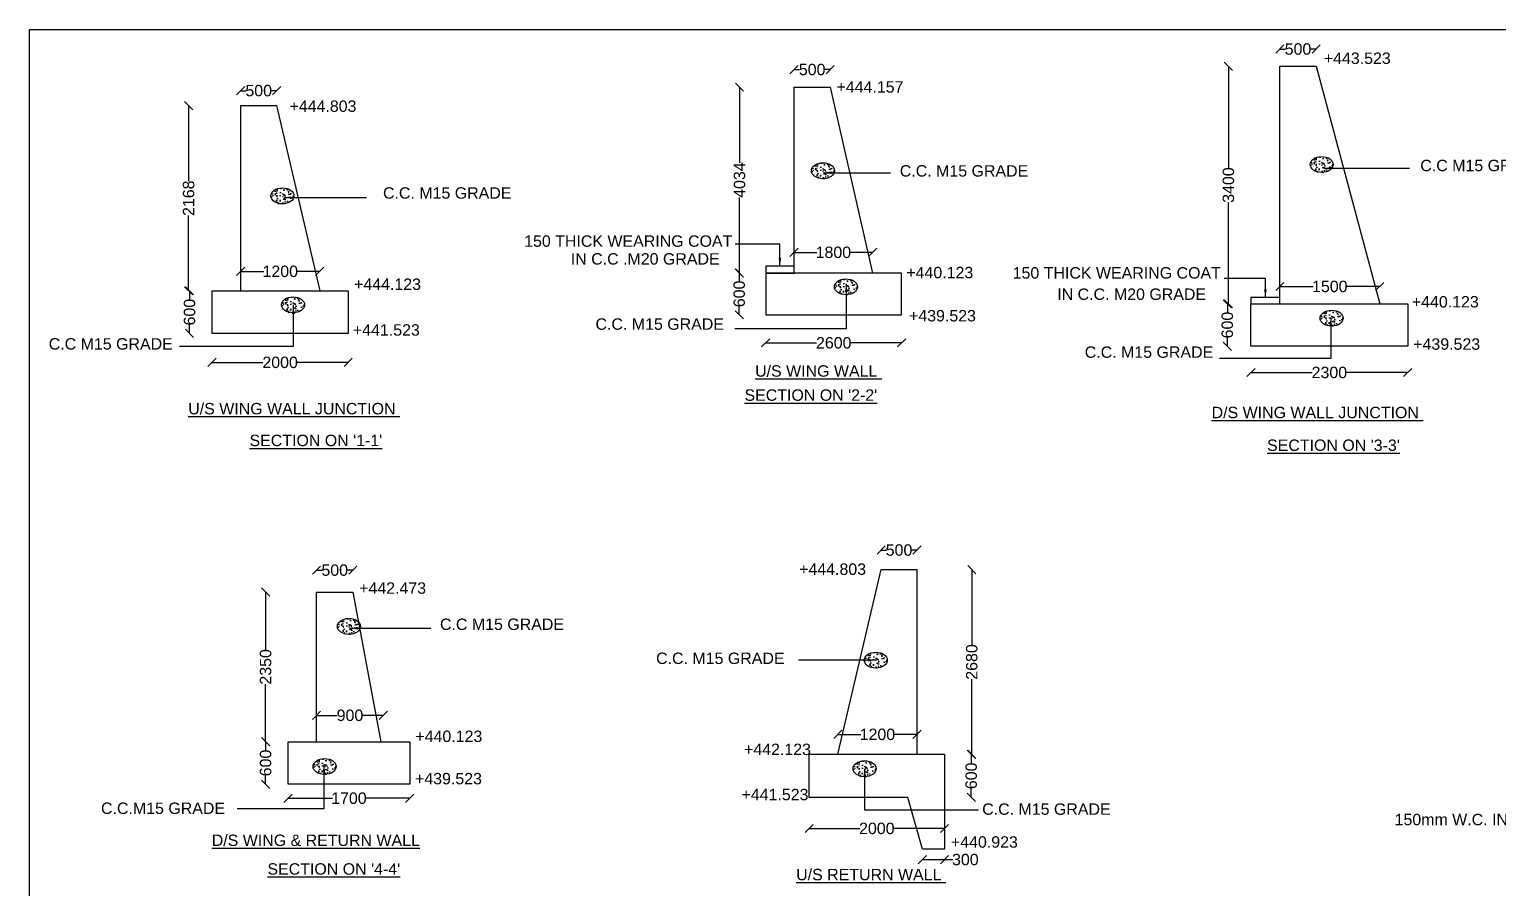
# Model space of a CAD drawing. Header units: millimetres. Extents: x 5732 to 11541, y 1165 to 4950.
# Drawn here: x 5732 to 8951, y 3069 to 4950 of the extents above; entities that cross this region are included whole.
import ezdxf

# ---------------------------------------------------------------- set-up
doc = ezdxf.new("R2010")
doc.units = ezdxf.units.MM
doc.header["$MEASUREMENT"] = 0
for name, color, linetype in [('DIMENSIONS', 7, 'Continuous'), ('DRAWING', 7, 'Continuous'), ('TEXT', 7, 'Continuous')]:
    doc.layers.add(name, color=color, linetype=linetype)
doc.styles.get("Standard").update_dxf_attribs({"font": 'arial.ttf', "height": 25})
doc.dimstyles.get("Standard").update_dxf_attribs({"dimtxt": 25, "dimasz": 18, "dimexe": 0.18, "dimexo": 0.0625, "dimgap": 0.09, "dimtad": 0, "dimdec": 0, "dimzin": 0, "dimdsep": 46, "dimtxsty": 'Standard', "dimblk": 'OBLIQUE', "dimcen": 0.09, "dimse1": 1, "dimse2": 1, "dimadec": 0, "dimazin": 0, "dimtfac": 1, "dimtdec": 0, "dimtofl": 0, "dimtmove": 0, "dimatfit": 3, "dimfxl": 1, "dimtolj": 1, "dimtzin": 0, "dimarcsym": 0})

# ---------------------------------------------------------------- blocks, each defined once
blk = doc.blocks.new('_Oblique')
at = {"color": 0, "linetype": 'ByBlock', "lineweight": -2}
blk.add_line((-0.5, -0.5), (0.5, 0.5), dxfattribs=at)
blk = doc.blocks.new('*D4')
at = {"layer": 'Defpoints', "color": 0}
for p in [(6273.9, 4816), (6195.3, 4783.3), (6273.9, 4783.3)]:
    blk.add_point(p, dxfattribs=at)
at = {"layer": 'DIMENSIONS', "color": 0, "lineweight": -2}
for p, q in [((6195.3, 4816), (6206.9, 4816)), ((6273.9, 4816), (6262.3, 4816))]:
    blk.add_line(p, q, dxfattribs=at)
at = {"layer": 'DIMENSIONS', "color": 0, "lineweight": -2, "xscale": 18, "yscale": 18, "zscale": 18, "rotation": 180}
blk.add_blockref('_Oblique', (6195.3, 4816), dxfattribs=at)
at = {"layer": 'DIMENSIONS', "color": 0, "lineweight": -2, "xscale": 18, "yscale": 18, "zscale": 18}
blk.add_blockref('_Oblique', (6273.9, 4816), dxfattribs=at)
at = {"layer": 'DIMENSIONS', "color": 0, "insert": (6234.6, 4816), "char_height": 25, "attachment_point": 5}
blk.add_mtext('\\A1;500', dxfattribs=at)
blk = doc.blocks.new('*D5')
at = {"layer": 'Defpoints', "color": 0}
for p in [(6195.3, 4783.3), (6081.1, 4377.7), (6195.3, 4377.7)]:
    blk.add_point(p, dxfattribs=at)
at = {"layer": 'DIMENSIONS', "color": 0, "lineweight": -2}
for p, q in [((6081.1, 4783.3), (6081.1, 4618.1)), ((6081.1, 4377.7), (6081.1, 4542.8))]:
    blk.add_line(p, q, dxfattribs=at)
at = {"layer": 'DIMENSIONS', "color": 0, "lineweight": -2, "xscale": 18, "yscale": 18, "zscale": 18}
for p, rotation in [((6081.1, 4783.3), 90), ((6081.1, 4377.7), 270)]:
    blk.add_blockref('_Oblique', p, dxfattribs=dict(at, rotation=rotation))
at = {"layer": 'DIMENSIONS', "color": 0, "insert": (6081.1, 4580.5), "char_height": 25, "attachment_point": 5, "rotation": 90}
blk.add_mtext('\\A1;2168', dxfattribs=at)
blk = doc.blocks.new('*D6')
at = {"layer": 'Defpoints', "color": 0}
for p in [(6195.3, 4377.7), (6083.1, 4284.5), (6195.3, 4284.5)]:
    blk.add_point(p, dxfattribs=at)
at = {"layer": 'DIMENSIONS', "color": 0, "lineweight": -2}
for p, q in [((6083.1, 4377.7), (6083.1, 4358.8)), ((6083.1, 4284.5), (6083.1, 4303.4))]:
    blk.add_line(p, q, dxfattribs=at)
at = {"layer": 'DIMENSIONS', "color": 0, "lineweight": -2, "xscale": 18, "yscale": 18, "zscale": 18}
for p, rotation in [((6083.1, 4377.7), 90), ((6083.1, 4284.5), 270)]:
    blk.add_blockref('_Oblique', p, dxfattribs=dict(at, rotation=rotation))
at = {"layer": 'DIMENSIONS', "color": 0, "insert": (6083.1, 4331.1), "char_height": 25, "attachment_point": 5, "rotation": 90}
blk.add_mtext('\\A1;600', dxfattribs=at)
blk = doc.blocks.new('*D7')
at = {"layer": 'Defpoints', "color": 0}
for p in [(6368.2, 4420.3), (6195.3, 4377.7), (6368.2, 4377.7)]:
    blk.add_point(p, dxfattribs=at)
at = {"layer": 'DIMENSIONS', "color": 0, "lineweight": -2}
for p, q in [((6195.3, 4420.3), (6245.6, 4420.3)), ((6368.2, 4420.3), (6318, 4420.3))]:
    blk.add_line(p, q, dxfattribs=at)
at = {"layer": 'DIMENSIONS', "color": 0, "lineweight": -2, "xscale": 18, "yscale": 18, "zscale": 18, "rotation": 180}
blk.add_blockref('_Oblique', (6195.3, 4420.3), dxfattribs=at)
at = {"layer": 'DIMENSIONS', "color": 0, "lineweight": -2, "xscale": 18, "yscale": 18, "zscale": 18}
blk.add_blockref('_Oblique', (6368.2, 4420.3), dxfattribs=at)
at = {"layer": 'DIMENSIONS', "color": 0, "insert": (6281.8, 4420.3), "char_height": 25, "attachment_point": 5}
blk.add_mtext('\\A1;1200', dxfattribs=at)
blk = doc.blocks.new('*D8')
at = {"layer": 'Defpoints', "color": 0}
for p in [(6132.5, 4284.5), (6430.5, 4284.5), (6430.5, 4221)]:
    blk.add_point(p, dxfattribs=at)
at = {"layer": 'DIMENSIONS', "color": 0, "lineweight": -2}
for p, q in [((6132.5, 4221), (6243.9, 4221)), ((6430.5, 4221), (6319.1, 4221))]:
    blk.add_line(p, q, dxfattribs=at)
at = {"layer": 'DIMENSIONS', "color": 0, "lineweight": -2, "xscale": 18, "yscale": 18, "zscale": 18, "rotation": 180}
blk.add_blockref('_Oblique', (6132.5, 4221), dxfattribs=at)
at = {"layer": 'DIMENSIONS', "color": 0, "lineweight": -2, "xscale": 18, "yscale": 18, "zscale": 18}
blk.add_blockref('_Oblique', (6430.5, 4221), dxfattribs=at)
at = {"layer": 'DIMENSIONS', "color": 0, "insert": (6281.5, 4221), "char_height": 25, "attachment_point": 5}
blk.add_mtext('\\A1;2000', dxfattribs=at)
blk = doc.blocks.new('*D9')
at = {"layer": 'Defpoints', "color": 0}
for p in [(7486.5, 4862.2), (7407.4, 4823.7), (7486.5, 4823.7)]:
    blk.add_point(p, dxfattribs=at)
at = {"layer": 'DIMENSIONS', "color": 0, "lineweight": -2}
for p, q in [((7407.4, 4862.2), (7419.3, 4862.2)), ((7486.5, 4862.2), (7474.6, 4862.2))]:
    blk.add_line(p, q, dxfattribs=at)
at = {"layer": 'DIMENSIONS', "color": 0, "lineweight": -2, "xscale": 18, "yscale": 18, "zscale": 18, "rotation": 180}
blk.add_blockref('_Oblique', (7407.4, 4862.2), dxfattribs=at)
at = {"layer": 'DIMENSIONS', "color": 0, "lineweight": -2, "xscale": 18, "yscale": 18, "zscale": 18}
blk.add_blockref('_Oblique', (7486.5, 4862.2), dxfattribs=at)
at = {"layer": 'DIMENSIONS', "color": 0, "insert": (7447, 4862.2), "char_height": 25, "attachment_point": 5}
blk.add_mtext('\\A1;500', dxfattribs=at)
blk = doc.blocks.new('*D10')
at = {"layer": 'Defpoints', "color": 0}
for p in [(7579.4, 4461.9), (7407.4, 4416.7), (7579.4, 4416.7)]:
    blk.add_point(p, dxfattribs=at)
at = {"layer": 'DIMENSIONS', "color": 0, "lineweight": -2}
for p, q in [((7407.4, 4461.9), (7457.2, 4461.9)), ((7579.4, 4461.9), (7529.6, 4461.9))]:
    blk.add_line(p, q, dxfattribs=at)
at = {"layer": 'DIMENSIONS', "color": 0, "lineweight": -2, "xscale": 18, "yscale": 18, "zscale": 18, "rotation": 180}
blk.add_blockref('_Oblique', (7407.4, 4461.9), dxfattribs=at)
at = {"layer": 'DIMENSIONS', "color": 0, "lineweight": -2, "xscale": 18, "yscale": 18, "zscale": 18}
blk.add_blockref('_Oblique', (7579.4, 4461.9), dxfattribs=at)
at = {"layer": 'DIMENSIONS', "color": 0, "insert": (7493.4, 4461.9), "char_height": 25, "attachment_point": 5}
blk.add_mtext('\\A1;1800', dxfattribs=at)
blk = doc.blocks.new('*D11')
at = {"layer": 'Defpoints', "color": 0}
for p in [(7345.3, 4325.3), (7643, 4325.3), (7643, 4263.8)]:
    blk.add_point(p, dxfattribs=at)
at = {"layer": 'DIMENSIONS', "color": 0, "lineweight": -2}
for p, q in [((7345.3, 4263.8), (7456.6, 4263.8)), ((7643, 4263.8), (7531.8, 4263.8))]:
    blk.add_line(p, q, dxfattribs=at)
at = {"layer": 'DIMENSIONS', "color": 0, "lineweight": -2, "xscale": 18, "yscale": 18, "zscale": 18, "rotation": 180}
blk.add_blockref('_Oblique', (7345.3, 4263.8), dxfattribs=at)
at = {"layer": 'DIMENSIONS', "color": 0, "lineweight": -2, "xscale": 18, "yscale": 18, "zscale": 18}
blk.add_blockref('_Oblique', (7643, 4263.8), dxfattribs=at)
at = {"layer": 'DIMENSIONS', "color": 0, "insert": (7494.2, 4263.8), "char_height": 25, "attachment_point": 5}
blk.add_mtext('\\A1;2600', dxfattribs=at)
blk = doc.blocks.new('*D12')
at = {"layer": 'Defpoints', "color": 0}
for p in [(7345.3, 4416.7), (7287.2, 4325.3), (7345.3, 4325.3)]:
    blk.add_point(p, dxfattribs=at)
at = {"layer": 'DIMENSIONS', "color": 0, "lineweight": -2}
for p, q in [((7287.2, 4416.7), (7287.2, 4398.7)), ((7287.2, 4325.3), (7287.2, 4343.3))]:
    blk.add_line(p, q, dxfattribs=at)
at = {"layer": 'DIMENSIONS', "color": 0, "lineweight": -2, "xscale": 18, "yscale": 18, "zscale": 18}
for p, rotation in [((7287.2, 4416.7), 90), ((7287.2, 4325.3), 270)]:
    blk.add_blockref('_Oblique', p, dxfattribs=dict(at, rotation=rotation))
at = {"layer": 'DIMENSIONS', "color": 0, "insert": (7287.2, 4371), "char_height": 25, "attachment_point": 5, "rotation": 90}
blk.add_mtext('\\A1;600', dxfattribs=at)
blk = doc.blocks.new('*D13')
at = {"layer": 'Defpoints', "color": 0}
for p in [(7287.9, 4823.7), (7407.4, 4823.7), (7407.4, 4416.7)]:
    blk.add_point(p, dxfattribs=at)
at = {"layer": 'DIMENSIONS', "color": 0, "lineweight": -2}
for p, q in [((7287.9, 4823.7), (7287.9, 4658.1)), ((7287.9, 4416.7), (7287.9, 4582.3))]:
    blk.add_line(p, q, dxfattribs=at)
at = {"layer": 'DIMENSIONS', "color": 0, "lineweight": -2, "xscale": 18, "yscale": 18, "zscale": 18}
for p, rotation in [((7287.9, 4823.7), 90), ((7287.9, 4416.7), 270)]:
    blk.add_blockref('_Oblique', p, dxfattribs=dict(at, rotation=rotation))
at = {"layer": 'DIMENSIONS', "color": 0, "insert": (7287.9, 4620.2), "char_height": 25, "attachment_point": 5, "rotation": 90}
blk.add_mtext('\\A1;4034', dxfattribs=at)
blk = doc.blocks.new('*D14')
at = {"layer": 'Defpoints', "color": 0}
for p in [(8551, 4907.1), (8471.4, 4869.4), (8551, 4869.4)]:
    blk.add_point(p, dxfattribs=at)
at = {"layer": 'DIMENSIONS', "color": 0, "lineweight": -2}
for p, q in [((8471.4, 4907.1), (8483.5, 4907.1)), ((8551, 4907.1), (8538.9, 4907.1))]:
    blk.add_line(p, q, dxfattribs=at)
at = {"layer": 'DIMENSIONS', "color": 0, "lineweight": -2, "xscale": 18, "yscale": 18, "zscale": 18, "rotation": 180}
blk.add_blockref('_Oblique', (8471.4, 4907.1), dxfattribs=at)
at = {"layer": 'DIMENSIONS', "color": 0, "lineweight": -2, "xscale": 18, "yscale": 18, "zscale": 18}
blk.add_blockref('_Oblique', (8551, 4907.1), dxfattribs=at)
at = {"layer": 'DIMENSIONS', "color": 0, "insert": (8511.2, 4907.1), "char_height": 25, "attachment_point": 5}
blk.add_mtext('\\A1;500', dxfattribs=at)
blk = doc.blocks.new('*D15')
at = {"layer": 'Defpoints', "color": 0}
for p in [(8471.4, 4869.4), (8358.8, 4349.2), (8471.4, 4349.2)]:
    blk.add_point(p, dxfattribs=at)
at = {"layer": 'DIMENSIONS', "color": 0, "lineweight": -2}
for p, q in [((8358.8, 4869.4), (8358.8, 4646.7)), ((8358.8, 4349.2), (8358.8, 4572))]:
    blk.add_line(p, q, dxfattribs=at)
at = {"layer": 'DIMENSIONS', "color": 0, "lineweight": -2, "xscale": 18, "yscale": 18, "zscale": 18}
for p, rotation in [((8358.8, 4869.4), 90), ((8358.8, 4349.2), 270)]:
    blk.add_blockref('_Oblique', p, dxfattribs=dict(at, rotation=rotation))
at = {"layer": 'DIMENSIONS', "color": 0, "insert": (8358.8, 4609.3), "char_height": 25, "attachment_point": 5, "rotation": 90}
blk.add_mtext('\\A1;3400', dxfattribs=at)
blk = doc.blocks.new('*D16')
at = {"layer": 'Defpoints', "color": 0}
for p in [(8471.4, 4349.2), (8356.4, 4256.3), (8471.4, 4256.3)]:
    blk.add_point(p, dxfattribs=at)
at = {"layer": 'DIMENSIONS', "color": 0, "lineweight": -2}
for p, q in [((8356.4, 4349.2), (8356.4, 4330.5)), ((8356.4, 4256.3), (8356.4, 4275.1))]:
    blk.add_line(p, q, dxfattribs=at)
at = {"layer": 'DIMENSIONS', "color": 0, "lineweight": -2, "xscale": 18, "yscale": 18, "zscale": 18}
for p, rotation in [((8356.4, 4349.2), 90), ((8356.4, 4256.3), 270)]:
    blk.add_blockref('_Oblique', p, dxfattribs=dict(at, rotation=rotation))
at = {"layer": 'DIMENSIONS', "color": 0, "insert": (8356.4, 4302.8), "char_height": 25, "attachment_point": 5, "rotation": 90}
blk.add_mtext('\\A1;600', dxfattribs=at)
blk = doc.blocks.new('*D17')
at = {"layer": 'Defpoints', "color": 0}
for p in [(8408.2, 4256.3), (8751.5, 4256.3), (8751.5, 4198.9)]:
    blk.add_point(p, dxfattribs=at)
at = {"layer": 'DIMENSIONS', "color": 0, "lineweight": -2}
for p, q in [((8408.2, 4198.9), (8542.3, 4198.9)), ((8751.5, 4198.9), (8617.4, 4198.9))]:
    blk.add_line(p, q, dxfattribs=at)
at = {"layer": 'DIMENSIONS', "color": 0, "lineweight": -2, "xscale": 18, "yscale": 18, "zscale": 18, "rotation": 180}
blk.add_blockref('_Oblique', (8408.2, 4198.9), dxfattribs=at)
at = {"layer": 'DIMENSIONS', "color": 0, "lineweight": -2, "xscale": 18, "yscale": 18, "zscale": 18}
blk.add_blockref('_Oblique', (8751.5, 4198.9), dxfattribs=at)
at = {"layer": 'DIMENSIONS', "color": 0, "insert": (8579.9, 4198.9), "char_height": 25, "attachment_point": 5}
blk.add_mtext('\\A1;2300', dxfattribs=at)
blk = doc.blocks.new('*D18')
at = {"layer": 'Defpoints', "color": 0}
for p in [(8690.1, 4387.3), (8471.4, 4349.2), (8690.1, 4349.2)]:
    blk.add_point(p, dxfattribs=at)
at = {"layer": 'DIMENSIONS', "color": 0, "lineweight": -2}
for p, q in [((8471.4, 4387.3), (8544.6, 4387.3)), ((8690.1, 4387.3), (8617, 4387.3))]:
    blk.add_line(p, q, dxfattribs=at)
at = {"layer": 'DIMENSIONS', "color": 0, "lineweight": -2, "xscale": 18, "yscale": 18, "zscale": 18, "rotation": 180}
blk.add_blockref('_Oblique', (8471.4, 4387.3), dxfattribs=at)
at = {"layer": 'DIMENSIONS', "color": 0, "lineweight": -2, "xscale": 18, "yscale": 18, "zscale": 18}
blk.add_blockref('_Oblique', (8690.1, 4387.3), dxfattribs=at)
at = {"layer": 'DIMENSIONS', "color": 0, "insert": (8580.8, 4387.3), "char_height": 25, "attachment_point": 5}
blk.add_mtext('\\A1;1500', dxfattribs=at)
blk = doc.blocks.new('*D41')
at = {"layer": 'Defpoints', "color": 0}
for p in [(6440.9, 3766.1), (6361.3, 3718.3), (6440.9, 3718.3)]:
    blk.add_point(p, dxfattribs=at)
at = {"layer": 'DIMENSIONS', "color": 0, "lineweight": -2}
for p, q in [((6361.3, 3766.1), (6373.4, 3766.1)), ((6440.9, 3766.1), (6428.7, 3766.1))]:
    blk.add_line(p, q, dxfattribs=at)
at = {"layer": 'DIMENSIONS', "color": 0, "lineweight": -2, "xscale": 18, "yscale": 18, "zscale": 18, "rotation": 180}
blk.add_blockref('_Oblique', (6361.3, 3766.1), dxfattribs=at)
at = {"layer": 'DIMENSIONS', "color": 0, "lineweight": -2, "xscale": 18, "yscale": 18, "zscale": 18}
blk.add_blockref('_Oblique', (6440.9, 3766.1), dxfattribs=at)
at = {"layer": 'DIMENSIONS', "color": 0, "insert": (6401.1, 3766.1), "char_height": 25, "attachment_point": 5}
blk.add_mtext('\\A1;500', dxfattribs=at)
blk = doc.blocks.new('*D42')
at = {"layer": 'Defpoints', "color": 0}
for p in [(6507.7, 3448.2), (6361.3, 3439.8), (6507.7, 3439.8)]:
    blk.add_point(p, dxfattribs=at)
at = {"layer": 'DIMENSIONS', "color": 0, "lineweight": -2}
for p, q in [((6361.3, 3448.2), (6406.8, 3448.2)), ((6507.7, 3448.2), (6462.2, 3448.2))]:
    blk.add_line(p, q, dxfattribs=at)
at = {"layer": 'DIMENSIONS', "color": 0, "lineweight": -2, "xscale": 18, "yscale": 18, "zscale": 18, "rotation": 180}
blk.add_blockref('_Oblique', (6361.3, 3448.2), dxfattribs=at)
at = {"layer": 'DIMENSIONS', "color": 0, "lineweight": -2, "xscale": 18, "yscale": 18, "zscale": 18}
blk.add_blockref('_Oblique', (6507.7, 3448.2), dxfattribs=at)
at = {"layer": 'DIMENSIONS', "color": 0, "insert": (6434.5, 3448.2), "char_height": 25, "attachment_point": 5}
blk.add_mtext('\\A1;900', dxfattribs=at)
blk = doc.blocks.new('*D43')
at = {"layer": 'Defpoints', "color": 0}
for p in [(6299, 3297.4), (6565.4, 3297.4), (6565.4, 3266.8)]:
    blk.add_point(p, dxfattribs=at)
at = {"layer": 'DIMENSIONS', "color": 0, "lineweight": -2}
for p, q in [((6299, 3266.8), (6396, 3266.8)), ((6565.4, 3266.8), (6468.4, 3266.8))]:
    blk.add_line(p, q, dxfattribs=at)
at = {"layer": 'DIMENSIONS', "color": 0, "lineweight": -2, "xscale": 18, "yscale": 18, "zscale": 18, "rotation": 180}
blk.add_blockref('_Oblique', (6299, 3266.8), dxfattribs=at)
at = {"layer": 'DIMENSIONS', "color": 0, "lineweight": -2, "xscale": 18, "yscale": 18, "zscale": 18}
blk.add_blockref('_Oblique', (6565.4, 3266.8), dxfattribs=at)
at = {"layer": 'DIMENSIONS', "color": 0, "insert": (6432.2, 3266.8), "char_height": 25, "attachment_point": 5}
blk.add_mtext('\\A1;1700', dxfattribs=at)
blk = doc.blocks.new('*D44')
at = {"layer": 'Defpoints', "color": 0}
for p in [(6249.8, 3718.3), (6371.6, 3718.3), (6361.3, 3390.5)]:
    blk.add_point(p, dxfattribs=at)
at = {"layer": 'DIMENSIONS', "color": 0, "lineweight": -2}
for p, q in [((6249.8, 3718.3), (6249.8, 3592)), ((6249.8, 3390.5), (6249.8, 3516.8))]:
    blk.add_line(p, q, dxfattribs=at)
at = {"layer": 'DIMENSIONS', "color": 0, "lineweight": -2, "xscale": 18, "yscale": 18, "zscale": 18}
for p, rotation in [((6249.8, 3718.3), 90), ((6249.8, 3390.5), 270)]:
    blk.add_blockref('_Oblique', p, dxfattribs=dict(at, rotation=rotation))
at = {"layer": 'DIMENSIONS', "color": 0, "insert": (6249.8, 3554.4), "char_height": 25, "attachment_point": 5, "rotation": 90}
blk.add_mtext('\\A1;2350', dxfattribs=at)
blk = doc.blocks.new('*D45')
at = {"layer": 'Defpoints', "color": 0}
for p in [(6361.3, 3390.5), (6249.8, 3297.4), (6361.3, 3297.4)]:
    blk.add_point(p, dxfattribs=at)
at = {"layer": 'DIMENSIONS', "color": 0, "lineweight": -2}
for p, q in [((6249.8, 3390.5), (6249.8, 3371.7)), ((6249.8, 3297.4), (6249.8, 3316.2))]:
    blk.add_line(p, q, dxfattribs=at)
at = {"layer": 'DIMENSIONS', "color": 0, "lineweight": -2, "xscale": 18, "yscale": 18, "zscale": 18}
for p, rotation in [((6249.8, 3390.5), 90), ((6249.8, 3297.4), 270)]:
    blk.add_blockref('_Oblique', p, dxfattribs=dict(at, rotation=rotation))
at = {"layer": 'DIMENSIONS', "color": 0, "insert": (6249.8, 3343.9), "char_height": 25, "attachment_point": 5, "rotation": 90}
blk.add_mtext('\\A1;600', dxfattribs=at)
blk = doc.blocks.new('*D46')
at = {"layer": 'Defpoints', "color": 0}
for p in [(7676.4, 3810.1), (7598, 3767.3), (7676.4, 3767.3)]:
    blk.add_point(p, dxfattribs=at)
at = {"layer": 'DIMENSIONS', "color": 0, "lineweight": -2}
for p, q in [((7598, 3810.1), (7609.5, 3810.1)), ((7676.4, 3810.1), (7664.9, 3810.1))]:
    blk.add_line(p, q, dxfattribs=at)
at = {"layer": 'DIMENSIONS', "color": 0, "lineweight": -2, "xscale": 18, "yscale": 18, "zscale": 18, "rotation": 180}
blk.add_blockref('_Oblique', (7598, 3810.1), dxfattribs=at)
at = {"layer": 'DIMENSIONS', "color": 0, "lineweight": -2, "xscale": 18, "yscale": 18, "zscale": 18}
blk.add_blockref('_Oblique', (7676.4, 3810.1), dxfattribs=at)
at = {"layer": 'DIMENSIONS', "color": 0, "insert": (7637.2, 3810.1), "char_height": 25, "attachment_point": 5}
blk.add_mtext('\\A1;500', dxfattribs=at)
blk = doc.blocks.new('*D47')
at = {"layer": 'Defpoints', "color": 0}
for p in [(7673.3, 3767.3), (7676.4, 3363), (7796.6, 3363)]:
    blk.add_point(p, dxfattribs=at)
at = {"layer": 'DIMENSIONS', "color": 0, "lineweight": -2}
for p, q in [((7796.6, 3767.3), (7796.6, 3602.7)), ((7796.6, 3363), (7796.6, 3527.6))]:
    blk.add_line(p, q, dxfattribs=at)
at = {"layer": 'DIMENSIONS', "color": 0, "lineweight": -2, "xscale": 18, "yscale": 18, "zscale": 18}
for p, rotation in [((7796.6, 3767.3), 90), ((7796.6, 3363), 270)]:
    blk.add_blockref('_Oblique', p, dxfattribs=dict(at, rotation=rotation))
at = {"layer": 'DIMENSIONS', "color": 0, "insert": (7796.6, 3565.1), "char_height": 25, "attachment_point": 5, "rotation": 90}
blk.add_mtext('\\A1;2680', dxfattribs=at)
blk = doc.blocks.new('*D48')
at = {"layer": 'Defpoints', "color": 0}
for p in [(7736.9, 3363), (7656.3, 3268.7), (7795.4, 3268.7)]:
    blk.add_point(p, dxfattribs=at)
at = {"layer": 'DIMENSIONS', "color": 0, "lineweight": -2}
for p, q in [((7795.4, 3363), (7795.4, 3343.6)), ((7795.4, 3268.7), (7795.4, 3288.1))]:
    blk.add_line(p, q, dxfattribs=at)
at = {"layer": 'DIMENSIONS', "color": 0, "lineweight": -2, "xscale": 18, "yscale": 18, "zscale": 18}
for p, rotation in [((7795.4, 3363), 90), ((7795.4, 3268.7), 270)]:
    blk.add_blockref('_Oblique', p, dxfattribs=dict(at, rotation=rotation))
at = {"layer": 'DIMENSIONS', "color": 0, "insert": (7795.4, 3315.8), "char_height": 25, "attachment_point": 5, "rotation": 90}
blk.add_mtext('\\A1;600', dxfattribs=at)
blk = doc.blocks.new('*D49')
at = {"layer": 'Defpoints', "color": 0}
for p in [(7688.5, 3155.2), (7736.9, 3155.2), (7736.9, 3132.4)]:
    blk.add_point(p, dxfattribs=at)
at = {"layer": 'DIMENSIONS', "color": 0, "lineweight": -2}
for p, q in [((7688.5, 3132.4), (7736.9, 3132.4)), ((7736.9, 3132.4), (7754.9, 3132.4))]:
    blk.add_line(p, q, dxfattribs=at)
at = {"layer": 'DIMENSIONS', "color": 0, "lineweight": -2, "xscale": 18, "yscale": 18, "zscale": 18, "rotation": 180}
blk.add_blockref('_Oblique', (7688.5, 3132.4), dxfattribs=at)
at = {"layer": 'DIMENSIONS', "color": 0, "lineweight": -2, "xscale": 18, "yscale": 18, "zscale": 18}
blk.add_blockref('_Oblique', (7736.9, 3132.4), dxfattribs=at)
at = {"layer": 'DIMENSIONS', "color": 0, "insert": (7782.5, 3132.4), "char_height": 25, "attachment_point": 5}
blk.add_mtext('\\A1;300', dxfattribs=at)
blk = doc.blocks.new('*D50')
at = {"layer": 'Defpoints', "color": 0}
for p in [(7440.4, 3268.7), (7736.9, 3268.7), (7736.9, 3200.6)]:
    blk.add_point(p, dxfattribs=at)
at = {"layer": 'DIMENSIONS', "color": 0, "lineweight": -2}
for p, q in [((7440.4, 3200.6), (7551.1, 3200.6)), ((7736.9, 3200.6), (7626.2, 3200.6))]:
    blk.add_line(p, q, dxfattribs=at)
at = {"layer": 'DIMENSIONS', "color": 0, "lineweight": -2, "xscale": 18, "yscale": 18, "zscale": 18, "rotation": 180}
blk.add_blockref('_Oblique', (7440.4, 3200.6), dxfattribs=at)
at = {"layer": 'DIMENSIONS', "color": 0, "lineweight": -2, "xscale": 18, "yscale": 18, "zscale": 18}
blk.add_blockref('_Oblique', (7736.9, 3200.6), dxfattribs=at)
at = {"layer": 'DIMENSIONS', "color": 0, "insert": (7588.6, 3200.6), "char_height": 25, "attachment_point": 5}
blk.add_mtext('\\A1;2000', dxfattribs=at)
blk = doc.blocks.new('*D51')
at = {"layer": 'Defpoints', "color": 0}
for p in [(7676.4, 3406.5), (7503.3, 3363), (7676.4, 3363)]:
    blk.add_point(p, dxfattribs=at)
at = {"layer": 'DIMENSIONS', "color": 0, "lineweight": -2}
for p, q in [((7503.3, 3406.5), (7553.7, 3406.5)), ((7676.4, 3406.5), (7626.1, 3406.5))]:
    blk.add_line(p, q, dxfattribs=at)
at = {"layer": 'DIMENSIONS', "color": 0, "lineweight": -2, "xscale": 18, "yscale": 18, "zscale": 18, "rotation": 180}
blk.add_blockref('_Oblique', (7503.3, 3406.5), dxfattribs=at)
at = {"layer": 'DIMENSIONS', "color": 0, "lineweight": -2, "xscale": 18, "yscale": 18, "zscale": 18}
blk.add_blockref('_Oblique', (7676.4, 3406.5), dxfattribs=at)
at = {"layer": 'DIMENSIONS', "color": 0, "insert": (7589.9, 3406.5), "char_height": 25, "attachment_point": 5}
blk.add_mtext('\\A1;1200', dxfattribs=at)

msp = doc.modelspace()

# ---------------------------------------------------------------- hatches: boundary and pattern name
at = {"layer": 'DRAWING'}
h = msp.add_hatch(dxfattribs=at)
h.set_pattern_fill('AR-CONC', color=0, scale=3, style=0)
h.set_pattern_definition([(50, (-5751582.69, -20977451.229), (21.517805478, -1.88256405), [2.25, -24.75]), (355, (-5751582.69, -20977451.229), (-4.162540008, 22.56576401), [1.8, -19.8]), (100.4514, (-5751580.897, -20977451.386), (17.355281451, 20.683186262), [1.9122057, -21.03426336]), (46.1842, (-5751582.69, -20977445.229), (32.01723146, -4.96557043), [3.375, -37.125]), (96.6356, (-5751580.022, -20977445.642), (28.039881166, 29.223536127), [2.86830864, -31.55139]), (351.1842, (-5751582.69, -20977445.23), (28.039858354, 29.22355803), [2.7, -29.7]), (21, (-5751579.69, -20977446.729), (17.907211564, -12.07856672), [2.25, -24.75]), (326, (-5751579.69, -20977446.729), (7.299459958, 21.754501351), [1.8, -19.8]), (71.4514, (-5751578.198, -20977447.735), (25.206678857, 9.675914901), [1.9122057, -21.03426336]), (37.5, (-5751582.69, -20977451.229), (0.3647956595, 9.986815615), [0, -19.56, 0, -20.1, 0, -19.875]), (7.5, (-5751582.69, -20977451.229), (7.8920861233, 11.8323513565), [0, -11.46, 0, -19.11, 0, -7.575]), (327.5, (-5751589.38, -20977451.229), (16.0146730852, -0.676646152), [0, -7.5, 0, -23.4, 0, -31.05]), (317.5, (-5751592.38, -20977451.229), (17.49558508, 3.00314947), [0, -9.75, 0, -15.54, 0, -22.05])])
edge = h.paths.add_edge_path()
edge.add_ellipse((8563, 4654.3), major_axis=(-25.3, 0), ratio=0.687205, start_angle=0, end_angle=360)
h = msp.add_hatch(dxfattribs=at)
h.set_pattern_fill('AR-CONC', color=0, scale=3, style=0)
h.set_pattern_definition([(50, (-5752675.209, -20977464.9), (21.517805478, -1.88256405), [2.25, -24.75]), (355, (-5752675.21, -20977464.9), (-4.162540008, 22.56576401), [1.8, -19.8]), (100.4514, (-5752673.416, -20977465.056), (17.355281451, 20.683186262), [1.9122057, -21.03426336]), (46.1842, (-5752675.21, -20977458.9), (32.01723146, -4.96557043), [3.375, -37.125]), (96.6356, (-5752672.54, -20977459.313), (28.039881166, 29.223536127), [2.86830864, -31.55139]), (351.1842, (-5752675.21, -20977458.9), (28.039858354, 29.22355803), [2.7, -29.7]), (21, (-5752672.209, -20977460.4), (17.907211564, -12.07856672), [2.25, -24.75]), (326, (-5752672.21, -20977460.4), (7.299459958, 21.754501351), [1.8, -19.8]), (71.4514, (-5752670.717, -20977461.406), (25.206678857, 9.675914901), [1.9122057, -21.03426336]), (37.5, (-5752675.209, -20977464.8996), (0.3647956595, 9.986815615), [0, -19.56, 0, -20.1, 0, -19.875]), (7.5, (-5752675.209, -20977464.9), (7.8920861233, 11.8323513565), [0, -11.46, 0, -19.11, 0, -7.575]), (327.5, (-5752681.899, -20977464.9), (16.0146730852, -0.676646152), [0, -7.5, 0, -23.4, 0, -31.05]), (317.5, (-5752684.899, -20977464.9), (17.49558508, 3.00314947), [0, -9.75, 0, -15.54, 0, -22.05])])
edge = h.paths.add_edge_path()
edge.add_ellipse((7470.5, 4640.7), major_axis=(-25.3, 0), ratio=0.687205, start_angle=0, end_angle=360)
h = msp.add_hatch(dxfattribs=at)
h.set_pattern_fill('AR-CONC', color=0, scale=3, style=0)
h.set_pattern_definition([(50, (-5753859.023, -20977519.952), (21.517805478, -1.88256405), [2.25, -24.75]), (355, (-5753859.023, -20977519.952), (-4.162540008, 22.56576401), [1.8, -19.8]), (100.4514, (-5753857.23, -20977520.108), (17.355281451, 20.683186262), [1.9122057, -21.03426336]), (46.1842, (-5753859.023, -20977513.952), (32.01723146, -4.96557043), [3.375, -37.125]), (96.6356, (-5753856.355, -20977514.365), (28.039881166, 29.223536127), [2.86830864, -31.55139]), (351.1842, (-5753859.023, -20977513.95), (28.039858354, 29.22355803), [2.7, -29.7]), (21, (-5753856.023, -20977515.452), (17.907211564, -12.07856672), [2.25, -24.75]), (326, (-5753856.023, -20977515.452), (7.299459958, 21.754501351), [1.8, -19.8]), (71.4514, (-5753854.531, -20977516.458), (25.206678857, 9.675914901), [1.9122057, -21.03426336]), (37.5, (-5753859.023, -20977519.9516), (0.3647956595, 9.986815615), [0, -19.56, 0, -20.1, 0, -19.875]), (7.5, (-5753859.023, -20977519.952), (7.8920861233, 11.8323513565), [0, -11.46, 0, -19.11, 0, -7.575]), (327.5, (-5753865.713, -20977519.9516), (16.0146730852, -0.676646152), [0, -7.5, 0, -23.4, 0, -31.05]), (317.5, (-5753868.713, -20977519.952), (17.49558508, 3.00314947), [0, -9.75, 0, -15.54, 0, -22.05])])
edge = h.paths.add_edge_path()
edge.add_ellipse((6286.6, 4585.6), major_axis=(-25.3, 0), ratio=0.687205, start_angle=0, end_angle=360)
h = msp.add_hatch(dxfattribs=at)
h.set_pattern_fill('AR-CONC', color=0, scale=3, style=0)
h.set_pattern_definition([(50, (-5752624.682, -20977719.186), (21.517805478, -1.88256405), [2.25, -24.75]), (355, (-5752624.682, -20977719.186), (-4.162540008, 22.56576401), [1.8, -19.8]), (100.4514, (-5752622.889, -20977719.343), (17.355281451, 20.683186262), [1.9122057, -21.03426336]), (46.1842, (-5752624.682, -20977713.186), (32.01723146, -4.96557043), [3.375, -37.125]), (96.6356, (-5752622.014, -20977713.6), (28.039881166, 29.223536127), [2.86830864, -31.55139]), (351.1842, (-5752624.682, -20977713.186), (28.039858354, 29.22355803), [2.7, -29.7]), (21, (-5752621.682, -20977714.686), (17.907211564, -12.07856672), [2.25, -24.75]), (326, (-5752621.682, -20977714.686), (7.299459958, 21.754501351), [1.8, -19.8]), (71.4514, (-5752620.19, -20977715.692), (25.206678857, 9.675914901), [1.9122057, -21.03426336]), (37.5, (-5752624.682, -20977719.186), (0.3647956595, 9.986815615), [0, -19.56, 0, -20.1, 0, -19.875]), (7.5, (-5752624.682, -20977719.186), (7.8920861233, 11.8323513565), [0, -11.46, 0, -19.11, 0, -7.575]), (327.5, (-5752631.372, -20977719.186), (16.0146730852, -0.676646152), [0, -7.5, 0, -23.4, 0, -31.05]), (317.5, (-5752634.372, -20977719.186), (17.49558508, 3.00314947), [0, -9.75, 0, -15.54, 0, -22.05])])
edge = h.paths.add_edge_path()
edge.add_ellipse((7521, 4386.4), major_axis=(-25.3, 0), ratio=0.687205, start_angle=0, end_angle=360)
h = msp.add_hatch(dxfattribs=at)
h.set_pattern_fill('AR-CONC', color=0, scale=3, style=0)
h.set_pattern_definition([(50, (-5753835.838, -20977758.441), (21.517805478, -1.88256405), [2.25, -24.75]), (355, (-5753835.838, -20977758.441), (-4.162540008, 22.56576401), [1.8, -19.8]), (100.4514, (-5753834.045, -20977758.598), (17.355281451, 20.683186262), [1.9122057, -21.03426336]), (46.1842, (-5753835.838, -20977752.44), (32.01723146, -4.96557043), [3.375, -37.125]), (96.6356, (-5753833.17, -20977752.855), (28.039881166, 29.223536127), [2.86830864, -31.55139]), (351.1842, (-5753835.84, -20977752.44), (28.039858354, 29.22355803), [2.7, -29.7]), (21, (-5753832.838, -20977753.941), (17.907211564, -12.07856672), [2.25, -24.75]), (326, (-5753832.838, -20977753.941), (7.299459958, 21.754501351), [1.8, -19.8]), (71.4514, (-5753831.346, -20977754.948), (25.206678857, 9.675914901), [1.9122057, -21.03426336]), (37.5, (-5753835.8384, -20977758.441), (0.3647956595, 9.986815615), [0, -19.56, 0, -20.1, 0, -19.875]), (7.5, (-5753835.838, -20977758.441), (7.8920861233, 11.8323513565), [0, -11.46, 0, -19.11, 0, -7.575]), (327.5, (-5753842.5284, -20977758.441), (16.0146730852, -0.676646152), [0, -7.5, 0, -23.4, 0, -31.05]), (317.5, (-5753845.528, -20977758.441), (17.49558508, 3.00314947), [0, -9.75, 0, -15.54, 0, -22.05])])
edge = h.paths.add_edge_path()
edge.add_ellipse((6309.8, 4347.1), major_axis=(-25.3, 0), ratio=0.687205, start_angle=0, end_angle=360)
h = msp.add_hatch(dxfattribs=at)
h.set_pattern_fill('AR-CONC', color=0, scale=3, style=0)
h.set_pattern_definition([(50, (-5751560.91, -20977787.803), (21.517805478, -1.88256405), [2.25, -24.75]), (355, (-5751560.91, -20977787.803), (-4.162540008, 22.56576401), [1.8, -19.8]), (100.4514, (-5751559.117, -20977787.96), (17.355281451, 20.683186262), [1.9122057, -21.03426336]), (46.1842, (-5751560.91, -20977781.803), (32.01723146, -4.96557043), [3.375, -37.125]), (96.6356, (-5751558.242, -20977782.217), (28.039881166, 29.223536127), [2.86830864, -31.55139]), (351.1842, (-5751560.91, -20977781.803), (28.039858354, 29.22355803), [2.7, -29.7]), (21, (-5751557.91, -20977783.303), (17.907211564, -12.07856672), [2.25, -24.75]), (326, (-5751557.91, -20977783.303), (7.299459958, 21.754501351), [1.8, -19.8]), (71.4514, (-5751556.418, -20977784.31), (25.206678857, 9.675914901), [1.9122057, -21.03426336]), (37.5, (-5751560.91, -20977787.803), (0.3647956595, 9.986815615), [0, -19.56, 0, -20.1, 0, -19.875]), (7.5, (-5751560.91, -20977787.803), (7.8920861233, 11.8323513565), [0, -11.46, 0, -19.11, 0, -7.575]), (327.5, (-5751567.6, -20977787.803), (16.0146730852, -0.676646152), [0, -7.5, 0, -23.4, 0, -31.05]), (317.5, (-5751570.6, -20977787.803), (17.49558508, 3.00314947), [0, -9.75, 0, -15.54, 0, -22.05])])
edge = h.paths.add_edge_path()
edge.add_ellipse((8584.8, 4317.8), major_axis=(-25.3, 0), ratio=0.687205, start_angle=0, end_angle=360)
h = msp.add_hatch(dxfattribs=at)
h.set_pattern_fill('AR-CONC', color=0, scale=3, style=0)
h.set_pattern_definition([(50, (-5753713.412, -20978462.555), (21.517805478, -1.88256405), [2.25, -24.75]), (355, (-5753713.412, -20978462.555), (-4.162540008, 22.56576401), [1.8, -19.8]), (100.4514, (-5753711.619, -20978462.712), (17.355281451, 20.683186262), [1.9122057, -21.03426336]), (46.1842, (-5753713.412, -20978456.555), (32.01723146, -4.96557043), [3.375, -37.125]), (96.6356, (-5753710.744, -20978456.97), (28.039881166, 29.223536127), [2.86830864, -31.55139]), (351.1842, (-5753713.412, -20978456.555), (28.039858354, 29.22355803), [2.7, -29.7]), (21, (-5753710.412, -20978458.055), (17.907211564, -12.07856672), [2.25, -24.75]), (326, (-5753710.412, -20978458.055), (7.299459958, 21.754501351), [1.8, -19.8]), (71.4514, (-5753708.92, -20978459.061), (25.206678857, 9.675914901), [1.9122057, -21.03426336]), (37.5, (-5753713.412, -20978462.555), (0.3647956595, 9.986815615), [0, -19.56, 0, -20.1, 0, -19.875]), (7.5, (-5753713.412, -20978462.555), (7.8920861233, 11.8323513565), [0, -11.46, 0, -19.11, 0, -7.575]), (327.5, (-5753720.102, -20978462.555), (16.0146730852, -0.676646152), [0, -7.5, 0, -23.4, 0, -31.05]), (317.5, (-5753723.102, -20978462.555), (17.49558508, 3.00314947), [0, -9.75, 0, -15.54, 0, -22.05])])
edge = h.paths.add_edge_path()
edge.add_ellipse((6432.3, 3643), major_axis=(-25.3, 0), ratio=0.687205, start_angle=0, end_angle=360)
h = msp.add_hatch(dxfattribs=at)
h.set_pattern_fill('AR-CONC', color=0, scale=3, style=0)
h.set_pattern_definition([(50, (-5752559.336, -20978536.397), (21.517805478, -1.88256405), [2.25, -24.75]), (355, (-5752559.336, -20978536.397), (-4.162540008, 22.56576401), [1.8, -19.8]), (100.4514, (-5752557.543, -20978536.554), (17.355281451, 20.683186262), [1.9122057, -21.03426336]), (46.1842, (-5752559.336, -20978530.397), (32.01723146, -4.96557043), [3.375, -37.125]), (96.6356, (-5752556.668, -20978530.81), (28.039881166, 29.223536127), [2.86830864, -31.55139]), (351.1842, (-5752559.336, -20978530.397), (28.039858354, 29.22355803), [2.7, -29.7]), (21, (-5752556.336, -20978531.897), (17.907211564, -12.07856672), [2.25, -24.75]), (326, (-5752556.336, -20978531.897), (7.299459958, 21.754501351), [1.8, -19.8]), (71.4514, (-5752554.844, -20978532.904), (25.206678857, 9.675914901), [1.9122057, -21.03426336]), (37.5, (-5752559.336, -20978536.397), (0.3647956595, 9.986815615), [0, -19.56, 0, -20.1, 0, -19.875]), (7.5, (-5752559.336, -20978536.397), (7.8920861233, 11.8323513565), [0, -11.46, 0, -19.11, 0, -7.575]), (327.5, (-5752566.026, -20978536.397), (16.0146730852, -0.676646152), [0, -7.5, 0, -23.4, 0, -31.05]), (317.5, (-5752569.026, -20978536.397), (17.49558508, 3.00314947), [0, -9.75, 0, -15.54, 0, -22.05])])
edge = h.paths.add_edge_path()
edge.add_ellipse((7586.3, 3569.2), major_axis=(-25.3, 0), ratio=0.687205, start_angle=0, end_angle=360)
h = msp.add_hatch(dxfattribs=at)
h.set_pattern_fill('AR-CONC', color=0, scale=3, style=0)
h.set_pattern_definition([(50, (-5753766.812, -20978769.295), (21.517805478, -1.88256405), [2.25, -24.75]), (355, (-5753766.812, -20978769.295), (-4.162540008, 22.56576401), [1.8, -19.8]), (100.4514, (-5753765.019, -20978769.452), (17.355281451, 20.683186262), [1.9122057, -21.03426336]), (46.1842, (-5753766.812, -20978763.295), (32.01723146, -4.96557043), [3.375, -37.125]), (96.6356, (-5753764.144, -20978763.708), (28.039881166, 29.223536127), [2.86830864, -31.55139]), (351.1842, (-5753766.812, -20978763.295), (28.039858354, 29.22355803), [2.7, -29.7]), (21, (-5753763.812, -20978764.795), (17.907211564, -12.07856672), [2.25, -24.75]), (326, (-5753763.812, -20978764.795), (7.299459958, 21.754501351), [1.8, -19.8]), (71.4514, (-5753762.32, -20978765.801), (25.206678857, 9.675914901), [1.9122057, -21.03426336]), (37.5, (-5753766.812, -20978769.295), (0.3647956595, 9.986815615), [0, -19.56, 0, -20.1, 0, -19.875]), (7.5, (-5753766.812, -20978769.295), (7.8920861233, 11.8323513565), [0, -11.46, 0, -19.11, 0, -7.575]), (327.5, (-5753773.502, -20978769.295), (16.0146730852, -0.676646152), [0, -7.5, 0, -23.4, 0, -31.05]), (317.5, (-5753776.502, -20978769.295), (17.49558508, 3.00314947), [0, -9.75, 0, -15.54, 0, -22.05])])
edge = h.paths.add_edge_path()
edge.add_ellipse((6378.9, 3336.3), major_axis=(-25.3, 0), ratio=0.687205, start_angle=0, end_angle=360)
h = msp.add_hatch(dxfattribs=at)
h.set_pattern_fill('AR-CONC', color=0, scale=3, style=0)
h.set_pattern_definition([(50, (-5752583.737, -20978774.163), (21.517805478, -1.88256405), [2.25, -24.75]), (355, (-5752583.737, -20978774.163), (-4.162540008, 22.56576401), [1.8, -19.8]), (100.4514, (-5752581.944, -20978774.32), (17.355281451, 20.683186262), [1.9122057, -21.03426336]), (46.1842, (-5752583.737, -20978768.163), (32.01723146, -4.96557043), [3.375, -37.125]), (96.6356, (-5752581.07, -20978768.577), (28.039881166, 29.223536127), [2.86830864, -31.55139]), (351.1842, (-5752583.737, -20978768.163), (28.039858354, 29.22355803), [2.7, -29.7]), (21, (-5752580.737, -20978769.663), (17.907211564, -12.07856672), [2.25, -24.75]), (326, (-5752580.737, -20978769.663), (7.299459958, 21.754501351), [1.8, -19.8]), (71.4514, (-5752579.244, -20978770.67), (25.206678857, 9.675914901), [1.9122057, -21.03426336]), (37.5, (-5752583.737, -20978774.163), (0.3647956595, 9.986815615), [0, -19.56, 0, -20.1, 0, -19.875]), (7.5, (-5752583.737, -20978774.163), (7.8920861233, 11.8323513565), [0, -11.46, 0, -19.11, 0, -7.575]), (327.5, (-5752590.427, -20978774.163), (16.0146730852, -0.676646152), [0, -7.5, 0, -23.4, 0, -31.05]), (317.5, (-5752593.427, -20978774.163), (17.49558508, 3.00314947), [0, -9.75, 0, -15.54, 0, -22.05])])
edge = h.paths.add_edge_path()
edge.add_ellipse((7561.9, 3331.4), major_axis=(-25.3, 0), ratio=0.687205, start_angle=0, end_angle=360)

# ---------------------------------------------------------------- linework, layer by layer
at = {"layer": 'DIMENSIONS', "color": 0}
msp.add_lwpolyline([(11541, 1165.3), (5732.3, 1165.3), (5732.3, 4950.2), (11541, 4950.2)], close=True, dxfattribs=at)
at = {"layer": 'DRAWING', "color": 0}
for points in [[(8471.4, 4363.2), (8471.4, 4869.4), (8551, 4869.4), (8690.1, 4349.2)], [(7407.4, 4432.1), (7407.4, 4823.7), (7486.5, 4823.7), (7579.4, 4416.7)], [(6195.3, 4377.7), (6195.3, 4783.3), (6273.9, 4783.3), (6368.2, 4377.7)], [(7503.3, 3363), (7598, 3767.3), (7676.4, 3767.3), (7676.4, 3363)], [(6361.3, 3390.5), (6361.3, 3718.3), (6440.9, 3718.3), (6501.9, 3390.5)], [(7656.3, 3268.7), (7440.4, 3268.7), (7440.4, 3363), (7736.9, 3363), (7736.9, 3268.7)], [(7736.9, 3268.7), (7736.9, 3155.2), (7688.5, 3155.2), (7656.3, 3268.7)]]:
    msp.add_lwpolyline(points, dxfattribs=at)
for points in [[(7345.3, 4416.7), (7407.4, 4416.7), (7407.4, 4432.1), (7345.3, 4432.1)], [(7345.3, 4325.3), (7643, 4325.3), (7643, 4416.7), (7345.3, 4416.7)], [(6132.5, 4377.7), (6430.5, 4377.7), (6430.5, 4284.5), (6132.5, 4284.5)], [(8408.2, 4349.2), (8471.4, 4349.2), (8471.4, 4363.2), (8408.2, 4363.2)], [(8408.2, 4349.2), (8751.5, 4349.2), (8751.5, 4256.3), (8408.2, 4256.3)], [(6299, 3390.5), (6565.4, 3390.5), (6565.4, 3297.4), (6299, 3297.4)]]:
    msp.add_lwpolyline(points, close=True, dxfattribs=at)
for centre in [(8563, 4654.3), (7470.5, 4640.7), (6286.6, 4585.6), (7521, 4386.4), (6309.8, 4347.1), (8584.8, 4317.8), (6432.3, 3643), (7586.3, 3569.2), (6378.9, 3336.3), (7561.9, 3331.4)]:
    msp.add_ellipse(centre, major_axis=(-25.3, 0), ratio=0.687205, dxfattribs=at)

# ---------------------------------------------------------------- texts
msp.add_text('+444.803', height=25, dxfattribs=at).set_placement((6302.1, 4769.6))
at = {"layer": 'TEXT', "color": 0}
for s, p in [('+443.523', (8567.7, 4874.5)), ('+444.157', (7500.3, 4811.8)), ('C.C. M15 GRADE ', (7638.9, 4627.9)), ('C.C M15 GRADE ', (8779.1, 4639.7)), ('C.C. M15 GRADE ', (6506.9, 4579.5)), ('150 THICK WEARING COAT', (6816.1, 4474.2)), ('IN C.C .M20 GRADE ', (6918.3, 4435.2)), ('+440.123', (7653.2, 4405.3)), ('150 THICK WEARING COAT', (7886.2, 4404.6)), ('+444.123', (6443.5, 4379.8)), ('IN C.C. M20 GRADE', (7983.8, 4357.9)), ('+440.123', (8760.5, 4341.3)), ('C.C. M15 GRADE ', (6972.4, 4292.5)), ('+439.523', (7659.1, 4310.8)), ('+441.523', (6440.9, 4279.6)), ('C.C M15 GRADE ', (5774.7, 4249.1)), ('C.C. M15 GRADE', (8044.1, 4231.1)), ('+439.523', (8763.6, 4248.7)), ('%%UU/S WING WALL ', (7322, 4189.8)), ("%%USECTION ON '2-2'", (7298.7, 4137)), ('%%UU/S WING WALL JUNCTION ', (6080.3, 4107.3)), ('%%UD/S WING WALL JUNCTION ', (8322, 4098.9)), ("%%USECTION ON '1-1'", (6214.5, 4037.7)), ("%%USECTION ON '3-3'", (8443.4, 4027.2)), ('+444.803', (7418.4, 3755.9)), ('+442.473', (6454.6, 3714.5)), ('C.C M15 GRADE ', (6631.7, 3635.2)), ('C.C. M15 GRADE', (7105.1, 3560.7)), ('+440.123', (6577.8, 3389.9)), ('+442.123', (7297.7, 3361.3)), ('+439.523', (6577, 3297.2)), ('+441.523', (7292.2, 3262.4)), ('C.C.M15 GRADE ', (5889.2, 3232.3)), ('C.C. M15 GRADE ', (7819.4, 3230.5)), ('150mm W.C. IN C.C. M20', (8722.8, 3207.7)), ('%%UD/S WING & RETURN WALL', (6131.8, 3162.2)), ('+440.923', (7750.9, 3158.5)), ("%%USECTION ON '4-4'", (6253.7, 3099.4)), ('%%UU/S RETURN WALL ', (7411.9, 3087.2))]:
    msp.add_text(s, height=25, dxfattribs=at).set_placement(p)

# ---------------------------------------------------------------- dimensions: what is measured, and where the dimension line sits
at = {"layer": 'DIMENSIONS', "color": 0}
for base, p1, p2, text, picture, middle in [((8551, 4907.1), (8471.4, 4869.4), (8551, 4869.4), '500', '*D14', (8511.2, 4907.1)), ((7486.5, 4862.2), (7407.4, 4823.7), (7486.5, 4823.7), '500', '*D9', (7447, 4862.2)), ((6273.9, 4816), (6195.3, 4783.3), (6273.9, 4783.3), '500', '*D4', (6234.6, 4816)), ((7579.4, 4461.9), (7407.4, 4416.7), (7579.4, 4416.7), '1800', '*D10', (7493.4, 4461.9)), ((6368.2, 4420.3), (6195.3, 4377.7), (6368.2, 4377.7), '1200', '*D7', (6281.8, 4420.3)), ((8690.1, 4387.3), (8471.4, 4349.2), (8690.1, 4349.2), '1500', '*D18', (8580.8, 4387.3)), ((7643, 4263.8), (7345.3, 4325.3), (7643, 4325.3), '2600', '*D11', (7494.2, 4263.8)), ((6430.5, 4221), (6132.5, 4284.5), (6430.5, 4284.5), '2000', '*D8', (6281.5, 4221)), ((8751.5, 4198.9), (8408.2, 4256.3), (8751.5, 4256.3), '2300', '*D17', (8579.9, 4198.9)), ((7676.4, 3810.1), (7598, 3767.3), (7676.4, 3767.3), '500', '*D46', (7637.2, 3810.1)), ((6440.9, 3766.1), (6361.3, 3718.3), (6440.9, 3718.3), '500', '*D41', (6401.1, 3766.1)), ((6507.7, 3448.2), (6361.3, 3439.8), (6507.7, 3439.8), '900', '*D42', (6434.5, 3448.2)), ((7676.4, 3406.5), (7503.3, 3363), (7676.4, 3363), '1200', '*D51', (7589.9, 3406.5)), ((6565.4, 3266.8), (6299, 3297.4), (6565.4, 3297.4), '1700', '*D43', (6432.2, 3266.8)), ((7736.9, 3200.6), (7440.4, 3268.7), (7736.9, 3268.7), '2000', '*D50', (7588.6, 3200.6)), ((7736.9, 3132.4), (7688.5, 3155.2), (7736.9, 3155.2), '300', '*D49', (7782.5, 3132.4))]:
    dim = msp.add_linear_dim(base=base, p1=p1, p2=p2, text=text, dimstyle='Standard', dxfattribs=at)
    dim.commit()
    dim.dimension.update_dxf_attribs({"geometry": picture, "text_midpoint": middle})
for base, p1, p2, text, picture, middle in [((8358.8, 4349.2), (8471.4, 4869.4), (8471.4, 4349.2), '3400', '*D15', (8358.8, 4609.3)), ((7287.9, 4823.7), (7407.4, 4416.7), (7407.4, 4823.7), '4034', '*D13', (7287.9, 4620.2)), ((6081.1, 4377.7), (6195.3, 4783.3), (6195.3, 4377.7), '2168', '*D5', (6081.1, 4580.5)), ((7287.2, 4325.3), (7345.3, 4416.7), (7345.3, 4325.3), '600', '*D12', (7287.2, 4371)), ((6083.1, 4284.5), (6195.3, 4377.7), (6195.3, 4284.5), '600', '*D6', (6083.1, 4331.1)), ((8356.4, 4256.3), (8471.4, 4349.2), (8471.4, 4256.3), '600', '*D16', (8356.4, 4302.8)), ((7796.6, 3363), (7673.3, 3767.3), (7676.4, 3363), '2680', '*D47', (7796.6, 3565.1)), ((6249.8, 3718.3), (6361.3, 3390.5), (6371.6, 3718.3), '2350', '*D44', (6249.8, 3554.4)), ((6249.8, 3297.4), (6361.3, 3390.5), (6361.3, 3297.4), '600', '*D45', (6249.8, 3343.9)), ((7795.4, 3268.7), (7736.9, 3363), (7656.3, 3268.7), '600', '*D48', (7795.4, 3315.8))]:
    dim = msp.add_linear_dim(base=base, p1=p1, p2=p2, angle=90, text=text, dimstyle='Standard', dxfattribs=at)
    dim.commit()
    dim.dimension.update_dxf_attribs({"geometry": picture, "text_midpoint": middle})

# ---------------------------------------------------------------- leaders
for points in [[(7471.6, 4636.4), (7618.2, 4636.4)], [(8569.1, 4646.4), (8755.2, 4646.4)], [(7376.3, 4432.1), (7376.3, 4480), (7278.4, 4480)], [(7521.7, 4393.4), (7521.7, 4294.5), (7277.2, 4294.5)], [(8439.8, 4363.2), (8439.8, 4404.9), (8349.6, 4404.9)], [(6310.4, 4345.3), (6310.4, 4255.8), (6061, 4255.8)], [(8582.9, 4319.1), (8582.9, 4229.3), (8338.9, 4229.3)], [(6433.2, 3639), (6612, 3639)], [(7586.3, 3569.2), (7417.1, 3569.2)], [(6377.5, 3340.5), (6377.5, 3243.6), (6187.4, 3243.6)], [(7561.9, 3331.4), (7561.9, 3241.6), (7811.5, 3241.6)]]:
    msp.add_leader(points, dimstyle='Standard', override={"dimgap": 0.09, "dimtad": 0}, dxfattribs=at)
at = {"layer": 'DRAWING', "color": 0}
msp.add_leader([(6289.8, 4582.1), (6470.8, 4582.1)], dimstyle='Standard', override={"dimasz": 15, "dimgap": 0.09, "dimtad": 0}, dxfattribs=at)

doc.saveas('drawing.dxf')
